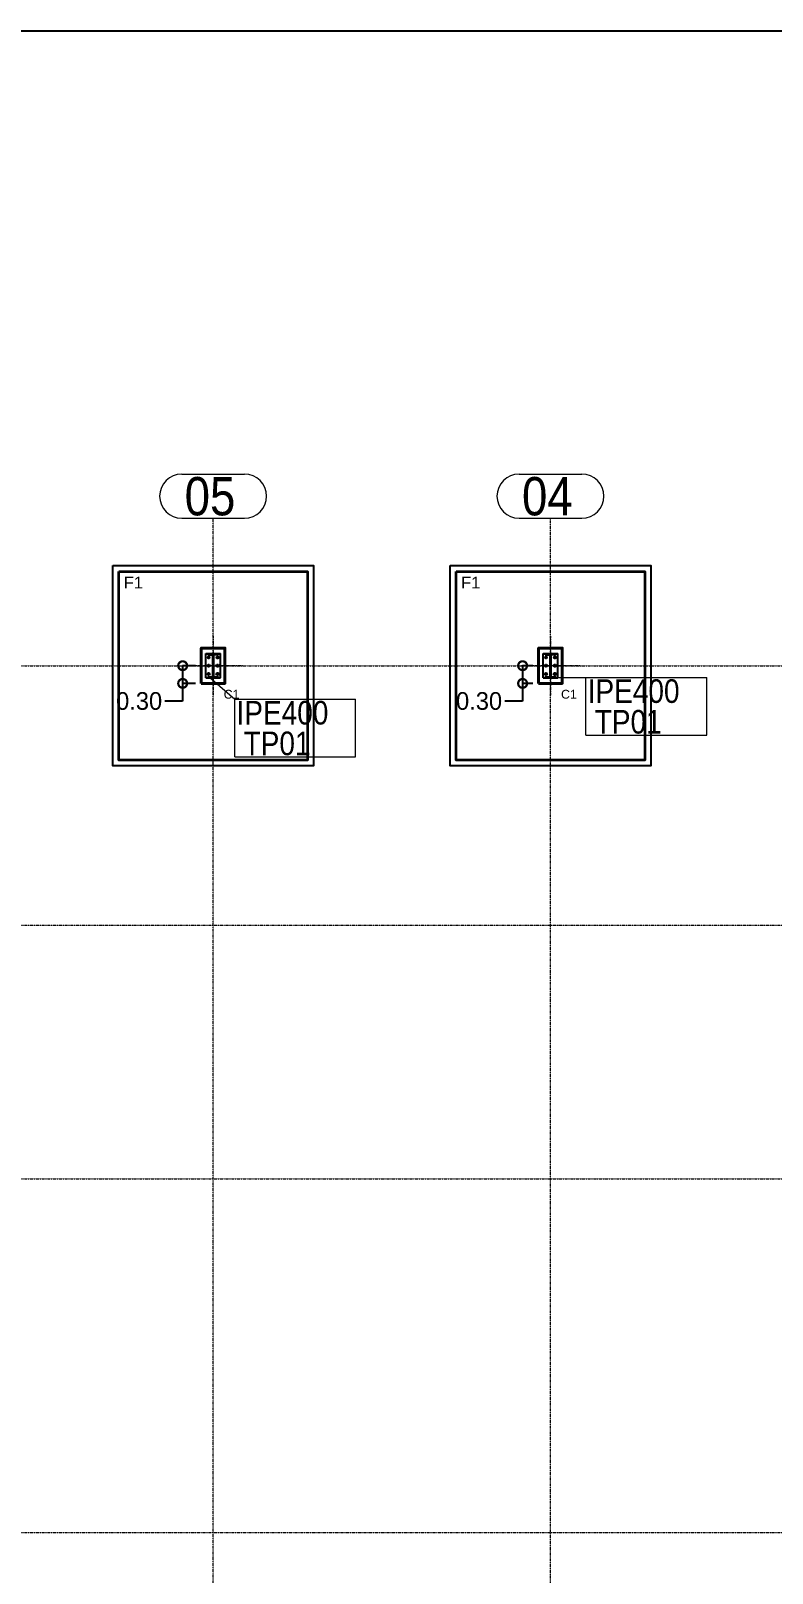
# Model space of a CAD drawing. Header units: millimetres. Extents: x 178198 to 9785548, y 9608 to 2087470.
# Drawn here: x 481712 to 494281, y 115858 to 142015 of the extents above; entities that cross this region are included whole.
import ezdxf

# ---------------------------------------------------------------- set-up
doc = ezdxf.new("R2010")
doc.units = ezdxf.units.MM
doc.header["$PDMODE"] = 35
doc.linetypes.add('XKITLINE00', pattern=[0])
doc.linetypes.add('XKITLINE03', pattern=[6, 3, -1, 1, -1])
for name, color, linetype, lineweight in [('Column', 7, 'Continuous', 40), ('foundation', 7, 'Continuous', 35), ('Part', 2, 'Continuous', 0), ('PartMark', 3, 'Continuous', 0), ('S-GRID', 1, 'Continuous', 0)]:
    doc.layers.add(name, color=color, linetype=linetype, lineweight=lineweight)
for name, color, linetype in [('dim_axis', 251, 'Continuous'), ('dim_axis @ 100', 251, 'Continuous'), ('plain foundation', 8, 'Continuous'), ('Steel Section', 7, 'Continuous'), ('text', 7, 'Continuous')]:
    doc.layers.add(name, color=color, linetype=linetype)
doc.styles.add('Andalus1', font='andlso.ttf', dxfattribs={"height": 3})
doc.styles.add('Arial', font='arial.ttf', dxfattribs={"height": 2.034003})
doc.styles.add('Arial2', font='arial.ttf', dxfattribs={"height": 300})
doc.dimstyles.new('Annotative1', dxfattribs={"dimscale": 0, "dimtxt": 3, "dimasz": 3, "dimexe": 0, "dimexo": 1, "dimtad": 0, "dimtih": 1, "dimtoh": 1, "dimlfac": 0.001, "dimzin": 1, "dimdsep": 46, "dimtxsty": 'Andalus1', "dimblk": 'DOTSMALL', "dimcen": 2.5, "dimclrd": 256, "dimclre": 256, "dimclrt": 256, "dimadec": 4, "dimazin": 0, "dimtfac": 1, "dimtmove": 0, "dimatfit": 3, "dimldrblk": 'DOTSMALL', "dimfxl": 1, "dimlwd": -1, "dimlwe": -1, "dimarcsym": 0})

# ---------------------------------------------------------------- blocks, each defined once
blk = doc.blocks.new('_DotSmall')
at = {"color": 0, "linetype": 'ByBlock', "const_width": 0.5}
blk.add_lwpolyline([(-0.0625, 0, 1), (0.0625, 0, 1)], format="xyb", close=True, dxfattribs=at)
blk = doc.blocks.new('*D129')
at = {"layer": 'Defpoints', "color": 0, "transparency": 16777216}
for p in [(490322, 131248), (490050, 130948), (490322, 130948)]:
    blk.add_point(p, dxfattribs=at)
at = {"layer": 'dim_axis', "transparency": 16777216}
for p, q in [((490222, 131248), (490050, 131248)), ((490050, 131248), (490050, 130948)), ((490222, 130948), (490050, 130948)), ((490050, 130948), (490050, 130648)), ((490050, 130648), (489750, 130648))]:
    blk.add_line(p, q, dxfattribs=at)
at = {"layer": 'dim_axis', "transparency": 16777216, "xscale": 300, "yscale": 300, "zscale": 300}
for p, rotation in [((490050, 131248), 90), ((490050, 130948), 270)]:
    blk.add_blockref('_DotSmall', p, dxfattribs=dict(at, rotation=rotation))
at = {"layer": 'dim_axis', "transparency": 16777216, "insert": (489312, 130648), "char_height": 300, "attachment_point": 5, "style": 'Andalus1'}
blk.add_mtext('0.30', dxfattribs=at)
blk = doc.blocks.new('*D130')
at = {"layer": 'Defpoints', "color": 0, "transparency": 16777216}
for p in [(484602, 131248), (484286, 130948), (484602, 130948)]:
    blk.add_point(p, dxfattribs=at)
at = {"layer": 'dim_axis', "transparency": 16777216}
for p, q in [((484502, 131248), (484286, 131248)), ((484286, 131248), (484286, 130948)), ((484502, 130948), (484286, 130948)), ((484286, 130948), (484286, 130648)), ((484286, 130648), (483986, 130648))]:
    blk.add_line(p, q, dxfattribs=at)
at = {"layer": 'dim_axis', "transparency": 16777216, "xscale": 300, "yscale": 300, "zscale": 300}
for p, rotation in [((484286, 131248), 90), ((484286, 130948), 270)]:
    blk.add_blockref('_DotSmall', p, dxfattribs=dict(at, rotation=rotation))
at = {"layer": 'dim_axis', "transparency": 16777216, "insert": (483548, 130648), "char_height": 300, "attachment_point": 5, "style": 'Andalus1'}
blk.add_mtext('0.30', dxfattribs=at)

msp = doc.modelspace()

# ---------------------------------------------------------------- linework, layer by layer
msp.add_lwpolyline([(415550.44316, 142014.98917), (537962.33261, 142014.98917), (537962.33261, 89701.35219), (415550.44316, 89701.35219)], close=True)
at = {"layer": 'Column', "lineweight": 40}
for points in [[(484602.17101, 130947.84462), (485002.17101, 130947.84462), (485002.17101, 131547.84462), (484602.17101, 131547.84462)], [(490322.17101, 130947.84462), (490722.17101, 130947.84462), (490722.17101, 131547.84462), (490322.17101, 131547.84462)]]:
    msp.add_lwpolyline(points, close=True, dxfattribs=at)
at = {"layer": 'foundation'}
for points in [[(483202.17101, 132847.84462), (486402.17101, 132847.84462), (486402.17101, 129647.84462), (483202.17101, 129647.84462)], [(488922.17101, 132847.84462), (492122.17101, 132847.84462), (492122.17101, 129647.84462), (488922.17101, 129647.84462)]]:
    msp.add_lwpolyline(points, close=True, dxfattribs=at)
at = {"layer": 'Part', "linetype": 'XKITLINE03', "lineweight": 0}
for p, q in [((484802.17101, 131747.84462), (484802.17101, 130747.84462)), ((490522.17101, 131747.84462), (490522.17101, 130747.84462)), ((485302.17101, 131247.84462), (484302.17101, 131247.84462)), ((484727.17101, 131107.84462), (484727.17101, 131107.84462)), ((491022.17101, 131247.84462), (490022.17101, 131247.84462)), ((490447.17101, 131107.84462), (490447.17101, 131107.84462))]:
    msp.add_line(p, q, dxfattribs=at)
at = {"layer": 'Part', "linetype": 'XKITLINE00', "lineweight": 0}
for p, q in [((484677.17101, 131042.84462), (484677.17101, 131452.84462)), ((484677.17101, 131452.84462), (484927.17101, 131452.84462)), ((484706.3864, 131387.84462), (484716.77871, 131405.84462)), ((484716.77871, 131369.84462), (484706.3864, 131387.84462)), ((484712.17101, 131434.34462), (484712.17101, 131447.84462)), ((484712.17101, 131447.84462), (484892.17101, 131447.84462)), ((484712.17101, 131434.34462), (484797.87101, 131434.34462)), ((484712.91487, 131434.34462), (484726.41487, 131447.84462)), ((484716.77871, 131405.84462), (484737.56332, 131405.84462)), ((484737.56332, 131369.84462), (484716.77871, 131369.84462)), ((484737.56332, 131405.84462), (484747.95562, 131387.84462)), ((484747.95562, 131387.84462), (484737.56332, 131369.84462)), ((484797.87101, 131061.34462), (484797.87101, 131434.34462)), ((484892.17101, 131434.34462), (484806.47101, 131434.34462)), ((484806.47101, 131434.34462), (484806.47101, 131061.34462)), ((484856.3864, 131387.84462), (484866.77871, 131405.84462)), ((484866.77871, 131369.84462), (484856.3864, 131387.84462)), ((484866.77871, 131405.84462), (484887.56332, 131405.84462)), ((484887.56332, 131369.84462), (484866.77871, 131369.84462)), ((484887.56332, 131405.84462), (484897.95562, 131387.84462)), ((484897.95562, 131387.84462), (484887.56332, 131369.84462)), ((484892.17101, 131447.84462), (484892.17101, 131434.34462)), ((484927.17101, 131042.84462), (484927.17101, 131452.84462)), ((490397.17101, 131042.84462), (490397.17101, 131452.84462)), ((490397.17101, 131452.84462), (490647.17101, 131452.84462)), ((490426.3864, 131387.84462), (490436.77871, 131405.84462)), ((490436.77871, 131369.84462), (490426.3864, 131387.84462)), ((490432.17101, 131434.34462), (490432.17101, 131447.84462)), ((490432.17101, 131447.84462), (490612.17101, 131447.84462)), ((490432.17101, 131434.34462), (490517.87101, 131434.34462)), ((490432.91487, 131434.34462), (490446.41487, 131447.84462)), ((490436.77871, 131405.84462), (490457.56332, 131405.84462)), ((490457.56332, 131369.84462), (490436.77871, 131369.84462)), ((490457.56332, 131405.84462), (490467.95562, 131387.84462)), ((490467.95562, 131387.84462), (490457.56332, 131369.84462)), ((490517.87101, 131061.34462), (490517.87101, 131434.34462)), ((490612.17101, 131434.34462), (490526.47101, 131434.34462)), ((490526.47101, 131434.34462), (490526.47101, 131061.34462)), ((490576.3864, 131387.84462), (490586.77871, 131405.84462)), ((490586.77871, 131369.84462), (490576.3864, 131387.84462)), ((490586.77871, 131405.84462), (490607.56332, 131405.84462)), ((490607.56332, 131369.84462), (490586.77871, 131369.84462)), ((490607.56332, 131405.84462), (490617.95562, 131387.84462)), ((490617.95562, 131387.84462), (490607.56332, 131369.84462)), ((490612.17101, 131447.84462), (490612.17101, 131434.34462)), ((490647.17101, 131042.84462), (490647.17101, 131452.84462)), ((484706.3864, 131247.84462), (484716.77871, 131265.84462)), ((484716.77871, 131229.84462), (484706.3864, 131247.84462)), ((484706.3864, 131107.84462), (484716.77871, 131125.84462)), ((484716.77871, 131089.84462), (484706.3864, 131107.84462)), ((484712.17101, 131047.84462), (484712.17101, 131061.34462)), ((484712.17101, 131061.34462), (484797.87101, 131061.34462)), ((484892.17101, 131047.84462), (484712.17101, 131047.84462)), ((484716.77871, 131265.84462), (484737.56332, 131265.84462)), ((484737.56332, 131229.84462), (484716.77871, 131229.84462)), ((484716.77871, 131125.84462), (484737.56332, 131125.84462)), ((484737.56332, 131089.84462), (484716.77871, 131089.84462)), ((484737.56332, 131265.84462), (484747.95562, 131247.84462)), ((484747.95562, 131247.84462), (484737.56332, 131229.84462)), ((484737.56332, 131125.84462), (484747.95562, 131107.84462)), ((484747.95562, 131107.84462), (484737.56332, 131089.84462)), ((484797.87101, 131236.42269), (484806.47101, 131245.02269)), ((484806.47101, 131061.34462), (484892.17101, 131061.34462)), ((484856.3864, 131247.84462), (484866.77871, 131265.84462)), ((484866.77871, 131229.84462), (484856.3864, 131247.84462)), ((484856.3864, 131107.84462), (484866.77871, 131125.84462)), ((484866.77871, 131089.84462), (484856.3864, 131107.84462)), ((484866.77871, 131265.84462), (484887.56332, 131265.84462)), ((484887.56332, 131229.84462), (484866.77871, 131229.84462)), ((484866.77871, 131125.84462), (484887.56332, 131125.84462)), ((484887.56332, 131089.84462), (484866.77871, 131089.84462)), ((484887.56332, 131265.84462), (484897.95562, 131247.84462)), ((484897.95562, 131247.84462), (484887.56332, 131229.84462)), ((484887.56332, 131125.84462), (484897.95562, 131107.84462)), ((484897.95562, 131107.84462), (484887.56332, 131089.84462)), ((484892.17101, 131061.34462), (484892.17101, 131047.84462)), ((490426.3864, 131247.84462), (490436.77871, 131265.84462)), ((490436.77871, 131229.84462), (490426.3864, 131247.84462)), ((490426.3864, 131107.84462), (490436.77871, 131125.84462)), ((490436.77871, 131089.84462), (490426.3864, 131107.84462)), ((490432.17101, 131047.84462), (490432.17101, 131061.34462)), ((490432.17101, 131061.34462), (490517.87101, 131061.34462)), ((490612.17101, 131047.84462), (490432.17101, 131047.84462)), ((490436.77871, 131265.84462), (490457.56332, 131265.84462)), ((490457.56332, 131229.84462), (490436.77871, 131229.84462)), ((490436.77871, 131125.84462), (490457.56332, 131125.84462)), ((490457.56332, 131089.84462), (490436.77871, 131089.84462)), ((490457.56332, 131265.84462), (490467.95562, 131247.84462)), ((490467.95562, 131247.84462), (490457.56332, 131229.84462)), ((490457.56332, 131125.84462), (490467.95562, 131107.84462)), ((490467.95562, 131107.84462), (490457.56332, 131089.84462)), ((490517.87101, 131236.42269), (490526.47101, 131245.02269)), ((490526.47101, 131061.34462), (490612.17101, 131061.34462)), ((490576.3864, 131247.84462), (490586.77871, 131265.84462)), ((490586.77871, 131229.84462), (490576.3864, 131247.84462)), ((490576.3864, 131107.84462), (490586.77871, 131125.84462)), ((490586.77871, 131089.84462), (490576.3864, 131107.84462)), ((490586.77871, 131265.84462), (490607.56332, 131265.84462)), ((490607.56332, 131229.84462), (490586.77871, 131229.84462)), ((490586.77871, 131125.84462), (490607.56332, 131125.84462)), ((490607.56332, 131089.84462), (490586.77871, 131089.84462)), ((490607.56332, 131265.84462), (490617.95562, 131247.84462)), ((490617.95562, 131247.84462), (490607.56332, 131229.84462)), ((490607.56332, 131125.84462), (490617.95562, 131107.84462)), ((490617.95562, 131107.84462), (490607.56332, 131089.84462)), ((490612.17101, 131061.34462), (490612.17101, 131047.84462)), ((484677.17101, 131042.84462), (484927.17101, 131042.84462)), ((490397.17101, 131042.84462), (490647.17101, 131042.84462))]:
    msp.add_line(p, q, dxfattribs=at)
for centre, start, end in [((484727.17101, 131387.84462), 0, 180), ((484727.17101, 131387.84462), 180, 0), ((484877.17101, 131387.84462), 0, 180), ((484877.17101, 131387.84462), 180, 0), ((490447.17101, 131387.84462), 0, 180), ((490447.17101, 131387.84462), 180, 0), ((490597.17101, 131387.84462), 0, 180), ((490597.17101, 131387.84462), 180, 0), ((484727.17101, 131247.84462), 0, 180), ((484727.17101, 131247.84462), 180, 0), ((484727.17101, 131107.84462), 0, 180), ((484727.17101, 131107.84462), 180, 0), ((484877.17101, 131247.84462), 0, 180), ((484877.17101, 131247.84462), 180, 0), ((484877.17101, 131107.84462), 0, 180), ((484877.17101, 131107.84462), 180, 0), ((490447.17101, 131247.84462), 0, 180), ((490447.17101, 131247.84462), 180, 0), ((490447.17101, 131107.84462), 0, 180), ((490447.17101, 131107.84462), 180, 0), ((490597.17101, 131247.84462), 0, 180), ((490597.17101, 131247.84462), 180, 0), ((490597.17101, 131107.84462), 0, 180), ((490597.17101, 131107.84462), 180, 0)]:
    msp.add_arc(centre, 12, start, end, dxfattribs=at)
at = {"layer": 'PartMark', "linetype": 'XKITLINE00', "lineweight": 0}
for p, q in [((484748.46501, 131048.33462), (485169.02977, 130680.60848)), ((490468.46501, 131048.33462), (491123.28931, 131047.2647)), ((491123.28931, 131047.2647), (493173.28931, 131047.2647)), ((491123.28931, 130067.2647), (491123.28931, 131047.2647)), ((493173.28931, 130067.2647), (493173.28931, 131047.2647)), ((485169.02977, 130680.60848), (487219.02977, 130680.60848)), ((485169.02977, 129700.60848), (485169.02977, 130680.60848)), ((487219.02977, 129700.60848), (487219.02977, 130680.60848)), ((491123.28931, 130067.2647), (493173.28931, 130067.2647)), ((485169.02977, 129700.60848), (487219.02977, 129700.60848))]:
    msp.add_line(p, q, dxfattribs=at)
at = {"layer": 'plain foundation'}
for points in [[(483102.17101, 132947.84462), (486502.17101, 132947.84462), (486502.17101, 129547.84462), (483102.17101, 129547.84462)], [(488822.17101, 132947.84462), (492222.17101, 132947.84462), (492222.17101, 129547.84462), (488822.17101, 129547.84462)]]:
    msp.add_lwpolyline(points, close=True, dxfattribs=at)
at = {"layer": 'S-GRID', "linetype": 'XKITLINE00', "lineweight": 0}
for p, q in [((484270.06652, 134497.84462), (485334.2755, 134497.84462)), ((489990.06652, 134497.84462), (491054.2755, 134497.84462)), ((484270.06652, 133747.84462), (485334.2755, 133747.84462)), ((489990.06652, 133747.84462), (491054.2755, 133747.84462))]:
    msp.add_line(p, q, dxfattribs=at)
at = {"layer": 'S-GRID', "linetype": 'XKITLINE03', "lineweight": 0}
for p, q in [((484802.17101, 109214.44837), (484802.17101, 133747.84462)), ((490522.17101, 109299.52443), (490522.17101, 133747.84462)), ((425102.17101, 131247.84462), (510182.17101, 131247.84462)), ((425102.17101, 126847.84462), (510182.17101, 126847.84462)), ((425102.17101, 122547.84462), (510182.17101, 122547.84462)), ((425102.17101, 116547.84462), (510182.17101, 116547.84462))]:
    msp.add_line(p, q, dxfattribs=at)
at = {"layer": 'S-GRID', "linetype": 'XKITLINE00', "lineweight": 0}
for centre, start, end in [((484270.06652, 134122.84462), 90, 270), ((485334.2755, 134122.84462), 270, 90), ((489990.06652, 134122.84462), 90, 270), ((491054.2755, 134122.84462), 270, 90)]:
    msp.add_arc(centre, 375, start, end, dxfattribs=at)
at = {"layer": 'Steel Section'}
for p, q in [((484677.17101, 131042.84462), (484677.17101, 131452.84462)), ((484677.17101, 131452.84462), (484927.17101, 131452.84462)), ((484706.3864, 131387.84462), (484716.77871, 131405.84462)), ((484716.77871, 131369.84462), (484706.3864, 131387.84462)), ((484712.17101, 131434.34462), (484712.17101, 131447.84462)), ((484712.17101, 131447.84462), (484892.17101, 131447.84462)), ((484712.17101, 131434.34462), (484797.87101, 131434.34462)), ((484712.91487, 131434.34462), (484726.41487, 131447.84462)), ((484716.77871, 131405.84462), (484737.56332, 131405.84462)), ((484737.56332, 131369.84462), (484716.77871, 131369.84462)), ((484737.56332, 131405.84462), (484747.95562, 131387.84462)), ((484747.95562, 131387.84462), (484737.56332, 131369.84462)), ((484797.87101, 131061.34462), (484797.87101, 131434.34462)), ((484892.17101, 131434.34462), (484806.47101, 131434.34462)), ((484806.47101, 131434.34462), (484806.47101, 131061.34462)), ((484856.3864, 131387.84462), (484866.77871, 131405.84462)), ((484866.77871, 131369.84462), (484856.3864, 131387.84462)), ((484866.77871, 131405.84462), (484887.56332, 131405.84462)), ((484887.56332, 131369.84462), (484866.77871, 131369.84462)), ((484887.56332, 131405.84462), (484897.95562, 131387.84462)), ((484897.95562, 131387.84462), (484887.56332, 131369.84462)), ((484892.17101, 131447.84462), (484892.17101, 131434.34462)), ((484927.17101, 131042.84462), (484927.17101, 131452.84462)), ((490397.17101, 131042.84462), (490397.17101, 131452.84462)), ((490397.17101, 131452.84462), (490647.17101, 131452.84462)), ((490426.3864, 131387.84462), (490436.77871, 131405.84462)), ((490436.77871, 131369.84462), (490426.3864, 131387.84462)), ((490432.17101, 131434.34462), (490432.17101, 131447.84462)), ((490432.17101, 131447.84462), (490612.17101, 131447.84462)), ((490432.17101, 131434.34462), (490517.87101, 131434.34462)), ((490432.91487, 131434.34462), (490446.41487, 131447.84462)), ((490436.77871, 131405.84462), (490457.56332, 131405.84462)), ((490457.56332, 131369.84462), (490436.77871, 131369.84462)), ((490457.56332, 131405.84462), (490467.95562, 131387.84462)), ((490467.95562, 131387.84462), (490457.56332, 131369.84462)), ((490517.87101, 131061.34462), (490517.87101, 131434.34462)), ((490612.17101, 131434.34462), (490526.47101, 131434.34462)), ((490526.47101, 131434.34462), (490526.47101, 131061.34462)), ((490576.3864, 131387.84462), (490586.77871, 131405.84462)), ((490586.77871, 131369.84462), (490576.3864, 131387.84462)), ((490586.77871, 131405.84462), (490607.56332, 131405.84462)), ((490607.56332, 131369.84462), (490586.77871, 131369.84462)), ((490607.56332, 131405.84462), (490617.95562, 131387.84462)), ((490617.95562, 131387.84462), (490607.56332, 131369.84462)), ((490612.17101, 131447.84462), (490612.17101, 131434.34462)), ((490647.17101, 131042.84462), (490647.17101, 131452.84462)), ((484706.3864, 131247.84462), (484716.77871, 131265.84462)), ((484716.77871, 131229.84462), (484706.3864, 131247.84462)), ((484706.3864, 131107.84462), (484716.77871, 131125.84462)), ((484716.77871, 131089.84462), (484706.3864, 131107.84462)), ((484712.17101, 131047.84462), (484712.17101, 131061.34462)), ((484712.17101, 131061.34462), (484797.87101, 131061.34462)), ((484892.17101, 131047.84462), (484712.17101, 131047.84462)), ((484716.77871, 131265.84462), (484737.56332, 131265.84462)), ((484737.56332, 131229.84462), (484716.77871, 131229.84462)), ((484716.77871, 131125.84462), (484737.56332, 131125.84462)), ((484737.56332, 131089.84462), (484716.77871, 131089.84462)), ((484727.17101, 131107.84462), (484727.17101, 131107.84462)), ((484737.56332, 131265.84462), (484747.95562, 131247.84462)), ((484747.95562, 131247.84462), (484737.56332, 131229.84462)), ((484737.56332, 131125.84462), (484747.95562, 131107.84462)), ((484747.95562, 131107.84462), (484737.56332, 131089.84462)), ((484797.87101, 131236.42269), (484806.47101, 131245.02269)), ((484806.47101, 131061.34462), (484892.17101, 131061.34462)), ((484856.3864, 131247.84462), (484866.77871, 131265.84462)), ((484866.77871, 131229.84462), (484856.3864, 131247.84462)), ((484856.3864, 131107.84462), (484866.77871, 131125.84462)), ((484866.77871, 131089.84462), (484856.3864, 131107.84462)), ((484866.77871, 131265.84462), (484887.56332, 131265.84462)), ((484887.56332, 131229.84462), (484866.77871, 131229.84462)), ((484866.77871, 131125.84462), (484887.56332, 131125.84462)), ((484887.56332, 131089.84462), (484866.77871, 131089.84462)), ((484887.56332, 131265.84462), (484897.95562, 131247.84462)), ((484897.95562, 131247.84462), (484887.56332, 131229.84462)), ((484887.56332, 131125.84462), (484897.95562, 131107.84462)), ((484897.95562, 131107.84462), (484887.56332, 131089.84462)), ((484892.17101, 131061.34462), (484892.17101, 131047.84462)), ((484892.17101, 131047.84462), (484892.17101, 131047.84462)), ((490426.3864, 131247.84462), (490436.77871, 131265.84462)), ((490436.77871, 131229.84462), (490426.3864, 131247.84462)), ((490426.3864, 131107.84462), (490436.77871, 131125.84462)), ((490436.77871, 131089.84462), (490426.3864, 131107.84462)), ((490432.17101, 131047.84462), (490432.17101, 131061.34462)), ((490432.17101, 131061.34462), (490517.87101, 131061.34462)), ((490612.17101, 131047.84462), (490432.17101, 131047.84462)), ((490436.77871, 131265.84462), (490457.56332, 131265.84462)), ((490457.56332, 131229.84462), (490436.77871, 131229.84462)), ((490436.77871, 131125.84462), (490457.56332, 131125.84462)), ((490457.56332, 131089.84462), (490436.77871, 131089.84462)), ((490447.17101, 131107.84462), (490447.17101, 131107.84462)), ((490457.56332, 131265.84462), (490467.95562, 131247.84462)), ((490467.95562, 131247.84462), (490457.56332, 131229.84462)), ((490457.56332, 131125.84462), (490467.95562, 131107.84462)), ((490467.95562, 131107.84462), (490457.56332, 131089.84462)), ((490517.87101, 131236.42269), (490526.47101, 131245.02269)), ((490526.47101, 131061.34462), (490612.17101, 131061.34462)), ((490576.3864, 131247.84462), (490586.77871, 131265.84462)), ((490586.77871, 131229.84462), (490576.3864, 131247.84462)), ((490576.3864, 131107.84462), (490586.77871, 131125.84462)), ((490586.77871, 131089.84462), (490576.3864, 131107.84462)), ((490586.77871, 131265.84462), (490607.56332, 131265.84462)), ((490607.56332, 131229.84462), (490586.77871, 131229.84462)), ((490586.77871, 131125.84462), (490607.56332, 131125.84462)), ((490607.56332, 131089.84462), (490586.77871, 131089.84462)), ((490607.56332, 131265.84462), (490617.95562, 131247.84462)), ((490617.95562, 131247.84462), (490607.56332, 131229.84462)), ((490607.56332, 131125.84462), (490617.95562, 131107.84462)), ((490617.95562, 131107.84462), (490607.56332, 131089.84462)), ((490612.17101, 131061.34462), (490612.17101, 131047.84462)), ((490612.17101, 131047.84462), (490612.17101, 131047.84462)), ((484677.17101, 131042.84462), (484927.17101, 131042.84462)), ((490397.17101, 131042.84462), (490647.17101, 131042.84462))]:
    msp.add_line(p, q, dxfattribs=at)
for centre, start, end in [((484727.17101, 131387.84462), 0, 180), ((484727.17101, 131387.84462), 180, 0), ((484877.17101, 131387.84462), 0, 180), ((484877.17101, 131387.84462), 180, 0), ((490447.17101, 131387.84462), 0, 180), ((490447.17101, 131387.84462), 180, 0), ((490597.17101, 131387.84462), 0, 180), ((490597.17101, 131387.84462), 180, 0), ((484727.17101, 131247.84462), 0, 180), ((484727.17101, 131247.84462), 180, 0), ((484727.17101, 131107.84462), 0, 180), ((484727.17101, 131107.84462), 180, 0), ((484877.17101, 131247.84462), 0, 180), ((484877.17101, 131247.84462), 180, 0), ((484877.17101, 131107.84462), 0, 180), ((484877.17101, 131107.84462), 180, 0), ((490447.17101, 131247.84462), 0, 180), ((490447.17101, 131247.84462), 180, 0), ((490447.17101, 131107.84462), 0, 180), ((490447.17101, 131107.84462), 180, 0), ((490597.17101, 131247.84462), 0, 180), ((490597.17101, 131247.84462), 180, 0), ((490597.17101, 131107.84462), 0, 180), ((490597.17101, 131107.84462), 180, 0)]:
    msp.add_arc(centre, 12, start, end, dxfattribs=at)

# ---------------------------------------------------------------- texts
at = {"layer": 'PartMark', "style": 'Arial', "width": 0.85}
for s, p in [('IPE400', (491153.28931, 130617.2647)), ('IPE400', (485199.02977, 130250.60848)), ('TP01', (491273.28931, 130097.2647)), ('TP01', (485319.02977, 129730.60848))]:
    msp.add_text(s, height=400, dxfattribs=at).set_placement(p)
at = {"layer": 'S-GRID', "style": 'Arial', "width": 0.85}
for s, p in [('05', (484320.06652, 133797.84462)), ('04', (490040.06652, 133797.84462))]:
    msp.add_text(s, height=650, dxfattribs=at).set_placement(p)
at = {"layer": 'text', "attachment_point": 1, "style": 'Arial2'}
for s, insert, char_height in [('F1', (483287.39063, 132758.17325), 200), ('F1', (489007.39063, 132758.17325), 200), ('C1', (484981.67073, 130839.11107), 150), ('C1', (490701.67073, 130839.11107), 150)]:
    msp.add_mtext_dynamic_manual_height_columns(s, width=1191.032635, gutter_width=1500, heights=[0], dxfattribs=dict(at, insert=insert, char_height=char_height))

# ---------------------------------------------------------------- dimensions: what is measured, and where the dimension line sits
at = {"layer": 'dim_axis @ 100'}
for base, p1, p2, picture, middle in [((484285.86061, 130947.84462), (484602.17101, 131247.84462), (484602.17101, 130947.84462), '*D130', (483548.30927, 130647.84462)), ((490049.88084, 130947.84462), (490322.17101, 131247.84462), (490322.17101, 130947.84462), '*D129', (489312.32951, 130647.84462))]:
    dim = msp.add_linear_dim(base=base, p1=p1, p2=p2, angle=90, dimstyle='Annotative1', override={"dimscale": 100, "dimtix": 0, "dimtofl": 1, "dimtmove": 0, "dimatfit": 3}, dxfattribs=at)
    dim.commit()
    dim.dimension.update_dxf_attribs({"geometry": picture, "text_midpoint": middle})

doc.saveas('drawing.dxf')
